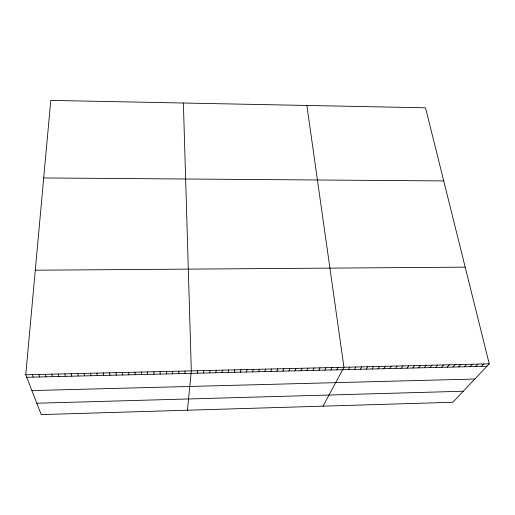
<?xml version="1.0" encoding="UTF-8"?>
<svg xmlns="http://www.w3.org/2000/svg" width="515" height="515" viewBox="0 0 515 515"><rect width="100%" height="100%" fill="white"/><g stroke="black" fill="none" stroke-linecap="round" stroke-linejoin="round"><path stroke-width="0.77" d="M160.133 374.077L160.152 371.611M166.345 373.929L166.409 371.463M172.544 373.781L172.654 371.315M178.731 373.626L178.885 371.173M184.911 373.478L185.11 371.025M25.75 374.778L50.779 100.406L425.538 107.796L489.25 363.854L452.801 402.279L41.232 414.594L25.75 374.778L489.25 363.854M187.434 410.217L191.316 370.877L183.385 103.019M197.284 373.182L197.567 370.729M203.477 373.034L203.811 370.581M209.663 372.886L210.036 370.44M215.837 372.738L216.255 370.291M221.997 372.59L222.461 370.143M228.145 372.442L228.647 369.995M234.28 372.3L234.827 369.854M240.402 372.152L240.994 369.706M246.511 372.004L247.149 369.564M252.614 371.856L253.29 369.416M258.697 371.714L259.418 369.274M264.774 371.566L265.534 369.126M270.832 371.424L271.643 368.985M276.883 371.276L277.733 368.843M282.922 371.128L283.817 368.695M288.947 370.987L289.881 368.553M294.966 370.845L295.938 368.412M300.966 370.697L301.983 368.27M306.959 370.555L308.015 368.128M312.94 370.414L314.034 367.987M318.907 370.272L320.047 367.845M324.862 370.124L326.04 367.704M330.804 369.982L332.027 367.562M336.733 369.841L338.001 367.42M323.027 406.161L343.962 367.279L306.876 105.453M348.565 369.558L349.91 367.137M354.462 369.416L355.846 367.002M360.346 369.274L361.775 366.86M366.223 369.133L367.684 366.719M372.088 368.991L373.587 366.583M377.939 368.856L379.478 366.442M383.778 368.714L385.362 366.3M389.604 368.573L391.226 366.165M395.423 368.437L397.084 366.03M401.23 368.296L402.93 365.888M407.024 368.154L408.762 365.753M412.805 368.019L414.581 365.611M418.579 367.877L420.394 365.476M424.341 367.742L426.195 365.341M430.089 367.601L431.982 365.206M435.832 367.465L437.756 365.071M441.561 367.33L443.524 364.929M447.277 367.189L449.28 364.794M452.981 367.053L455.022 364.659M458.678 366.918L460.758 364.523M464.363 366.783L466.474 364.388M470.034 366.648L472.184 364.253M475.693 366.513L477.888 364.124M481.345 366.377L483.572 363.989M36.816 403.226L463.268 391.245M31.891 390.576L474.862 379.021M26.722 377.276L486.984 366.242M35.29 270.221L465.193 267.156M43.704 177.952L443.737 180.926M32.284 374.624L33.205 377.115M38.799 374.476L39.674 376.961M45.307 374.321L46.125 376.806M51.796 374.167L52.569 376.652M58.272 374.012L59 376.497M64.742 373.864L65.418 376.343M71.192 373.71L71.823 376.195M77.63 373.555L78.216 376.04M84.054 373.407L84.589 375.886M90.466 373.253L90.955 375.731M96.865 373.105L97.309 375.583M103.251 372.957L103.65 375.429M109.624 372.802L109.972 375.281M115.984 372.654L116.287 375.126M122.332 372.506L122.589 374.978M128.666 372.358L128.879 374.823M134.988 372.203L135.155 374.675M141.297 372.055L141.419 374.521M147.593 371.907L147.67 374.373M153.882 371.759L153.908 374.225"/></g></svg>
